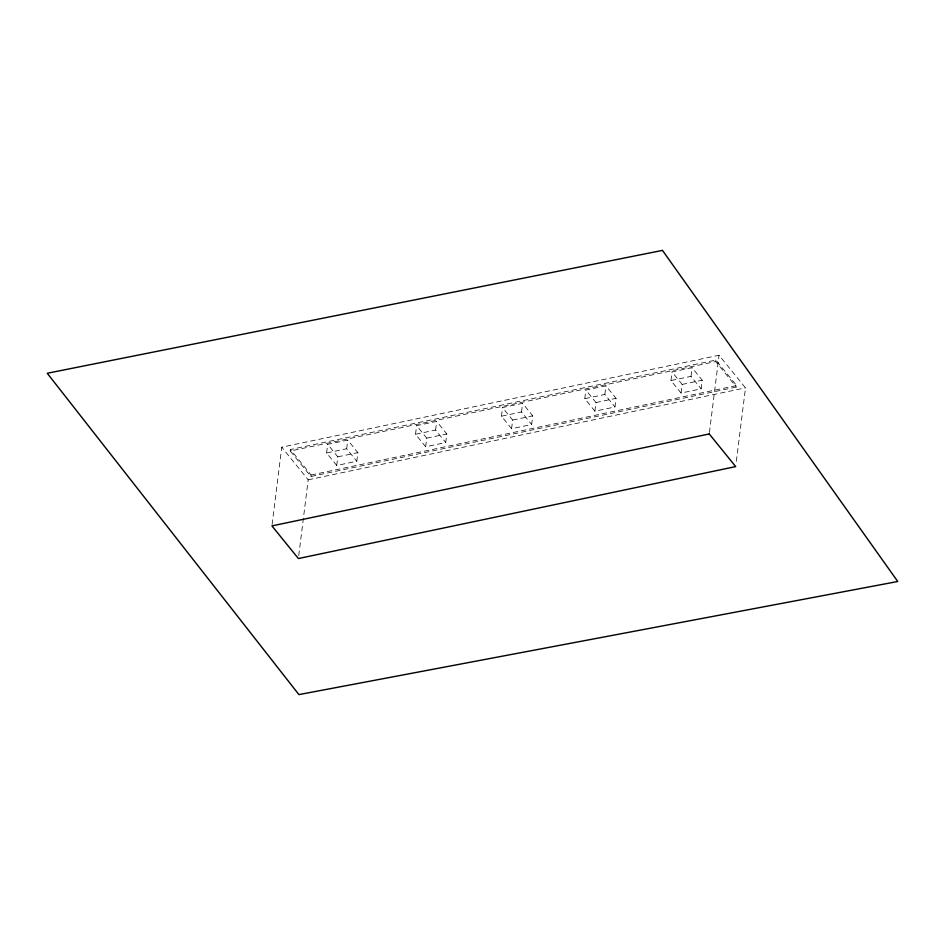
<?xml version="1.0" encoding="UTF-8"?>
<svg xmlns="http://www.w3.org/2000/svg" width="945" height="945" viewBox="0 0 945 945"><rect width="100%" height="100%" fill="white"/><g stroke="black" fill="none" stroke-linecap="round" stroke-linejoin="round"><path stroke-width="0.71" stroke-dasharray="4.72 3.54" d="M272.125 524.451L281.74 447.174L719.05 355.237L745.499 387.863L736.06 463.676M290.257 451.013L290.434 449.513L715.908 360.057L736.568 385.548L736.391 387.048L310.905 476.504L290.257 451.013L715.731 361.557L736.391 387.048M298.738 555.625L308.188 479.812L281.74 447.174M310.905 476.504L311.094 475.004L290.434 449.513M326.592 452.962L327.667 444.327L347.736 440.11L357.871 452.608L356.797 461.243L336.727 465.46L326.592 452.962L346.661 448.745L356.797 461.243M336.727 465.46L337.802 456.825L327.667 444.327M346.661 448.745L347.736 440.11M415.528 434.263L416.603 425.628L436.673 421.411L446.796 433.909L445.721 442.543L425.652 446.761L415.528 434.263L435.598 430.046L445.721 442.543M425.652 446.761L426.727 438.126L416.603 425.628M435.598 430.046L436.673 421.411M501.464 416.202L502.539 407.555L522.609 403.338L532.732 415.835L531.657 424.482L511.588 428.699L501.464 416.202L521.534 411.973L531.657 424.482M511.588 428.699L512.662 420.064L502.539 407.555M521.534 411.973L522.609 403.338M584.778 398.684L585.853 390.037L605.922 385.82L616.057 398.317L614.982 406.964L594.913 411.181L584.778 398.684L604.847 394.455L614.982 406.964M594.913 411.181L595.988 402.546L585.853 390.037M604.847 394.455L605.922 385.82M670.95 380.563L672.025 371.928L692.094 367.699L702.229 380.209L701.143 388.844L681.073 393.061L670.95 380.563L691.019 376.346L701.143 388.844M681.073 393.061L682.16 384.426L672.025 371.928M691.019 376.346L692.094 367.699M715.731 361.557L715.908 360.057M709.435 432.503L719.05 355.237M337.802 456.825L357.871 452.608M426.727 438.126L446.796 433.909M512.662 420.064L532.732 415.835M595.988 402.546L616.057 398.317M682.16 384.426L702.229 380.209M311.094 475.004L736.568 385.548M308.188 479.812L745.499 387.863"/><path stroke-width="1.42" d="M709.246 433.956L271.936 525.904L298.384 558.542L735.694 466.594L709.246 433.956M662.48 250.401L47.25 373.263L298.915 694.599L897.75 581.494L662.48 250.401"/></g></svg>
